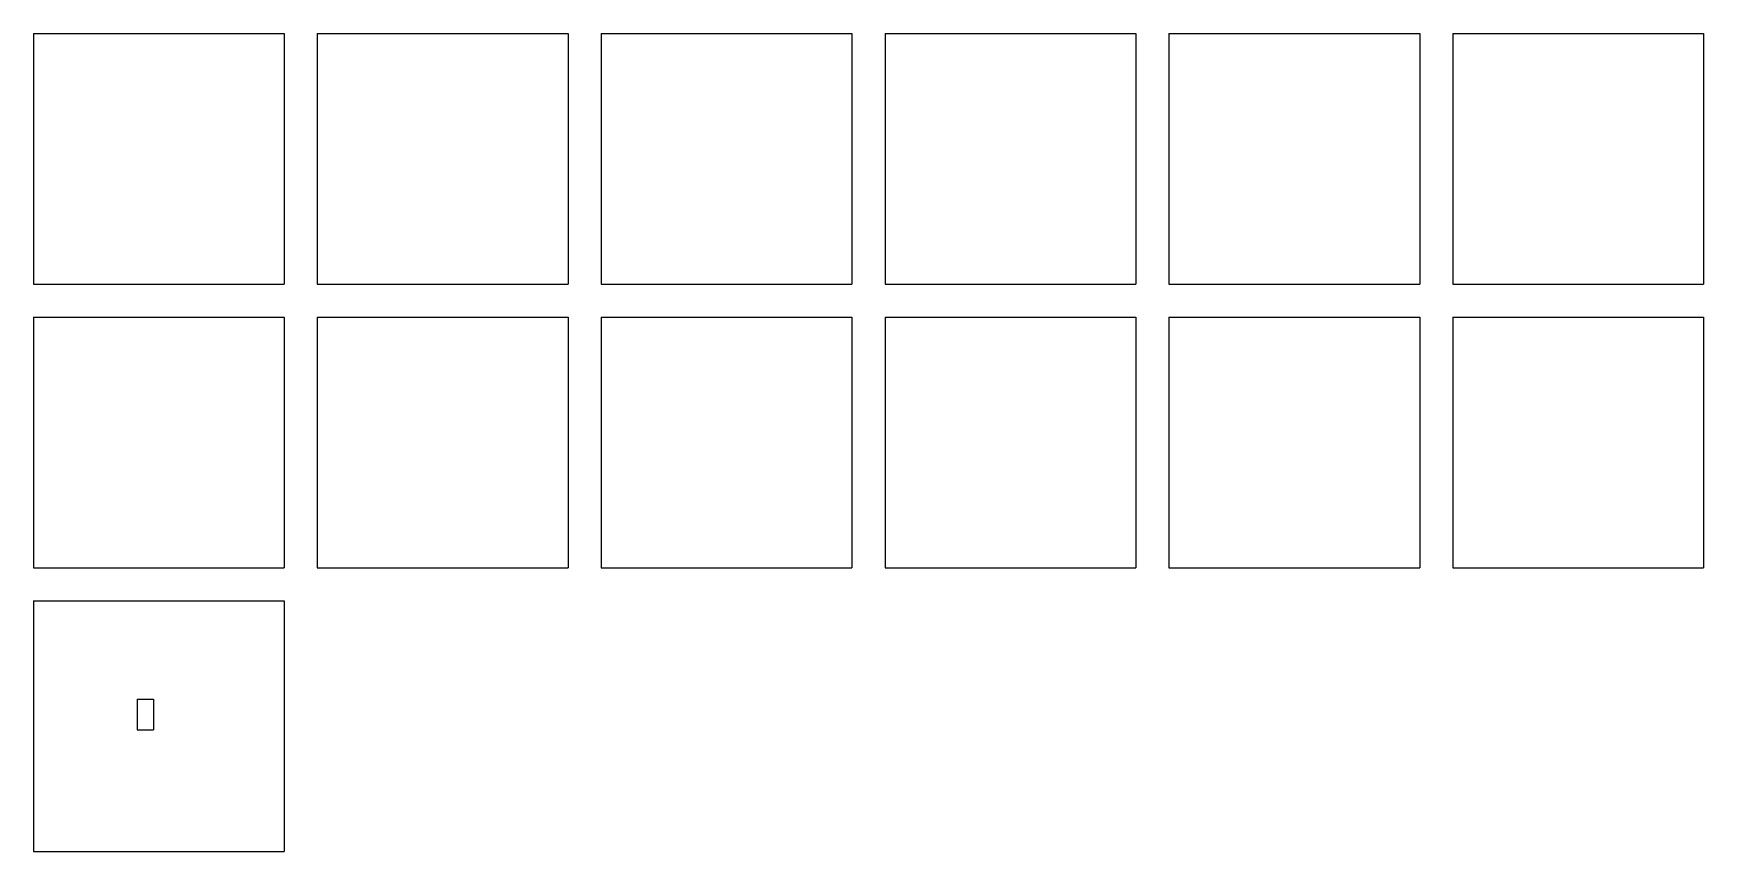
# Model space of a CAD drawing. Extents: x -44 to 309, y -289 to -116.
import ezdxf

# ---------------------------------------------------------------- set-up
doc = ezdxf.new("R2010")
doc.units = 0
doc.layers.add('MODELSKETCH_VISIBLE', color=7, linetype='CONTINUOUS')

msp = doc.modelspace()

# ---------------------------------------------------------------- linework, layer by layer
at = {"layer": 'MODELSKETCH_VISIBLE'}
for p, q in [((-44.44, -116.21), (-44.44, -169.21)), ((-44.44, -116.21), (8.56, -116.21)), ((8.56, -116.21), (8.56, -169.21)), ((15.56, -116.21), (15.56, -169.21)), ((15.56, -116.21), (68.56, -116.21)), ((68.56, -116.21), (68.56, -169.21)), ((75.56, -116.21), (128.56, -116.21)), ((75.56, -116.21), (75.56, -169.21)), ((128.56, -116.21), (128.56, -169.21)), ((135.56, -116.21), (188.56, -116.21)), ((135.56, -116.21), (135.56, -169.21)), ((188.56, -116.21), (188.56, -169.21)), ((195.56, -116.21), (195.56, -169.21)), ((195.56, -116.21), (248.56, -116.21)), ((248.56, -116.21), (248.56, -169.21)), ((255.56, -116.21), (255.56, -169.21)), ((255.56, -116.21), (308.56, -116.21)), ((308.56, -116.21), (308.56, -169.21)), ((-44.44, -169.21), (8.56, -169.21)), ((15.56, -169.21), (68.56, -169.21)), ((75.56, -169.21), (128.56, -169.21)), ((135.56, -169.21), (188.56, -169.21)), ((195.56, -169.21), (248.56, -169.21)), ((255.56, -169.21), (308.56, -169.21)), ((-44.44, -176.21), (-44.44, -229.21)), ((-44.44, -176.21), (8.56, -176.21)), ((8.56, -176.21), (8.56, -229.21)), ((15.56, -176.21), (15.56, -229.21)), ((15.56, -176.21), (68.56, -176.21)), ((68.56, -176.21), (68.56, -229.21)), ((75.56, -176.21), (128.56, -176.21)), ((75.56, -176.21), (75.56, -229.21)), ((128.56, -176.21), (128.56, -229.21)), ((135.56, -176.21), (135.56, -229.21)), ((135.56, -176.21), (188.56, -176.21)), ((188.56, -176.21), (188.56, -229.21)), ((195.56, -176.21), (248.56, -176.21)), ((195.56, -176.21), (195.56, -229.21)), ((248.56, -176.21), (248.56, -229.21)), ((255.56, -176.21), (255.56, -229.21)), ((255.56, -176.21), (308.56, -176.21)), ((308.56, -176.21), (308.56, -229.21)), ((-44.44, -229.21), (8.56, -229.21)), ((15.56, -229.21), (68.56, -229.21)), ((75.56, -229.21), (128.56, -229.21)), ((135.56, -229.21), (188.56, -229.21)), ((195.56, -229.21), (248.56, -229.21)), ((255.56, -229.21), (308.56, -229.21)), ((-44.44, -236.21), (-44.44, -289.21)), ((-44.44, -236.21), (8.56, -236.21)), ((8.56, -236.21), (8.56, -289.21)), ((-22.53, -256.95), (-22.53, -263.45)), ((-22.53, -256.95), (-19.03, -256.95)), ((-19.03, -256.95), (-19.03, -263.45)), ((-22.53, -263.45), (-19.03, -263.45)), ((-44.44, -289.21), (8.56, -289.21))]:
    msp.add_line(p, q, dxfattribs=at)

doc.saveas('drawing.dxf')
